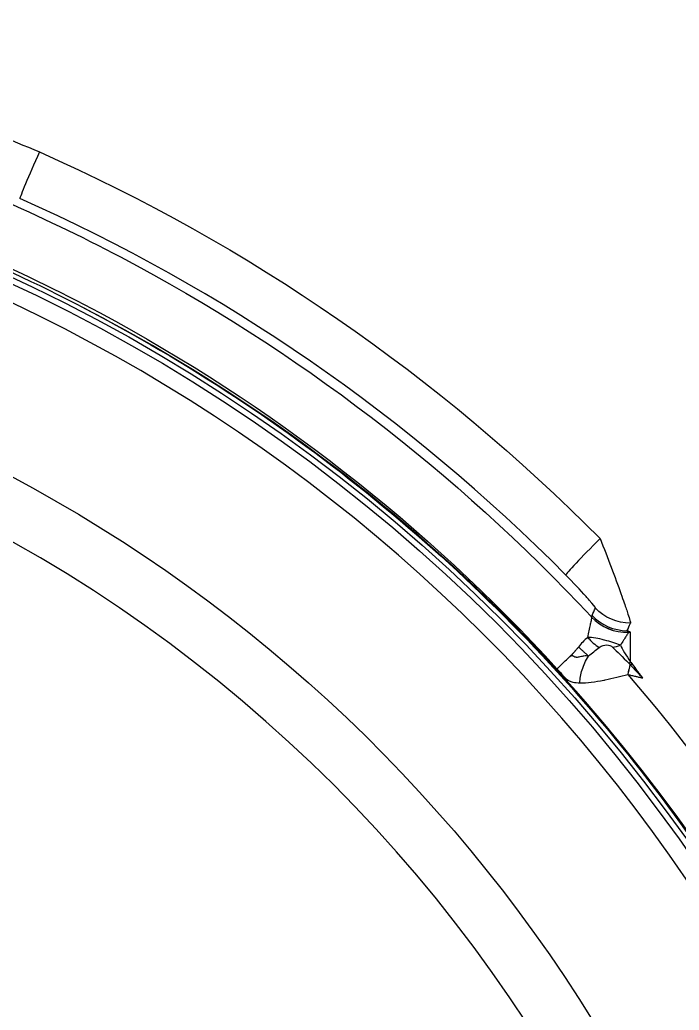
# Model space of a CAD drawing. Header units: millimetres. Extents: x 553637 to 584936, y 5008 to 53898.
# Drawn here: x 560348.4 to 560389.4, y 46782.1 to 46843.7 of the extents above; entities that cross this region are included whole.
import ezdxf

# ---------------------------------------------------------------- set-up
doc = ezdxf.new("R2010")
doc.units = ezdxf.units.MM
doc.header["$LTSCALE"] = 10
doc.header["$MEASUREMENT"] = 0
doc.layers.add('2', color=2, linetype='Continuous')

msp = doc.modelspace()

# ---------------------------------------------------------------- linework, layer by layer
at = {"layer": '2', "extrusion": (-1, 1.31047e-06, 1.33332e-29)}
msp.add_line((560349.659, 46832.022), (560349.659, 46832.022), dxfattribs=at)
at = {"layer": '2', "extrusion": (3.3667e-22, 2.56909e-16, -1)}
for radius, start, end in [(105.993, 95.64794, 174.35101), (105.628, 96.2249, 173.77138), (94.905, 98.09154, 161.16719)]:
    msp.add_arc((-560303.409, 46731.486), radius, start, end, dxfattribs=at)
at = {"layer": '2'}
for radius, start, end in [(104.558, 20.15205, 83.77506), (91.357, 281.87802, 78.12183)]:
    msp.add_arc((560303.409, 46731.486), radius, start, end, dxfattribs=at)
for centre, major_axis, ratio, start_param, end_param in [((560349.659, 46835.307), (-1.215, -2.743), 0.021216, -1.618667, -0.052372), ((560303.428, 46730.891), (81.612, -75.547), 0.999864, 1.527905, 1.900803), ((560384.526, 46811.282), (-2.131, -2.112), 0.037193, 4.675529, 6.230797), ((560386.176, 46808.617), (-2.868, 0.881), 0.99818, 1.051054, 1.908809), ((560383.887, 46806.605), (0.102, -0.043), 0.271431, 0.193526, 0.24692), ((560386.175, 46808.614), (-2.691, 1.327), 0.997892, 1.211175, 2.069396), ((560386.213, 46808.717), (-2.753, 1.194), 0.998373, 1.162295, 1.979298), ((553907.556, 46767.27), (-6520.668, 0.224), 0.052332, 3.254885, 3.255169), ((560723.857, 46427.658), (-338.421, 378.996), 0.001176, 0.069136, 0.07272), ((560384.317, 46805.889), (-1.174, 1.365), 0.452231, 1.613157, 2.173019), ((560385.4, 46806.128), (-1.623, -0.779), 0.755103, 1.164176, 1.447251), ((560386.242, 46802.896), (-0.416, -1.854), 0.011467, 4.315874, 4.661292), ((560386.423, 46804.459), (-1.484, -1.019), 0.321816, 1.2754, 1.35328), ((560386.202, 46803.44), (-0.257, 0.364), 0.562289, -1.558723, -1.481963), ((560386.541, 46804.249), (-1.64, -0.743), 0.310472, 1.34856, 1.431031), ((560386.142, 46803.528), (-0.459, 0.354), 0.636137, -1.938537, -1.697098), ((560386.44, 46803.615), (0.181, -0.225), 0.334597, 1.424528, 1.55916)]:
    msp.add_ellipse(centre, major_axis=major_axis, ratio=ratio, start_param=start_param, end_param=end_param, dxfattribs=at)
at = {"layer": '2', "extrusion": (3.3667e-22, 2.56909e-16, -1)}
for centre, major_axis, ratio, start_param, end_param in [((560303.423, 46731.041), (-83.342, 78.095), 0.999879, -5.048436, -4.67554), ((560391.247, 46793.557), (6.987, -13.382), 0.167053, -3.305373, -3.273387), ((560386.413, 46809.18), (-2.754, 1.191), 0.998374, -1.978418, -1.163175), ((560384.696, 46805.547), (-1.61, -0.058), 0.121072, -3.238498, -3.226519), ((560386.407, 46803.377), (2.579, 0.119), 0.870091, -1.57264, -1.524556), ((560386.26, 46802.892), (-0.441, -1.848), 0.012149, 1.621739, 1.954613), ((560385.807, 46803.35), (0.669, -0.351), 0.777007, -1.19621, -1.03235), ((560386.517, 46804.299), (-1.611, -0.802), 0.315263, 4.868116, 4.949975), ((560302.836, 46730.942), (90.315, 63.185), 0.996862, -0.102355, 0.099296)]:
    msp.add_ellipse(centre, major_axis=major_axis, ratio=ratio, start_param=start_param, end_param=end_param, dxfattribs=at)
at = {"layer": '2'}
for points, knots in [([(560318.9, 46843.672), (560327.161, 46842.687), (560335.824, 46840.676), (560344.19, 46837.623), (560346.028, 46836.952), (560347.853, 46836.231), (560349.659, 46835.464)], [0, 0, 0, 0, 0.81981, 0.81981, 0.81981, 1, 1, 1, 1]), ([(560319.687, 46840.402), (560329.099, 46838.996), (560338.328, 46836.363), (560347.063, 46832.592), (560349.659, 46831.472), (560352.211, 46830.252), (560354.712, 46828.936), (560365.632, 46823.189), (560375.574, 46815.592), (560383.988, 46806.57)], [0, 0, 0, 0, 0.385478, 0.385478, 0.385478, 0.5, 0.5, 0.5, 1, 1, 1, 1]), ([(560352.441, 46825.759), (560346.633, 46828.78), (560340.567, 46831.268), (560328.047, 46835.101), (560321.627, 46836.435), (560315.121, 46837.164)], [0, 0, 0, 0, 1.963941, 1.963941, 3.928223, 3.928223, 3.928223, 3.928223]), ([(560319.147, 46836.82), (560328.246, 46835.455), (560337.166, 46832.899), (560345.604, 46829.241), (560348.252, 46828.093), (560350.853, 46826.838), (560353.398, 46825.479), (560364.054, 46819.787), (560373.722, 46812.259), (560381.856, 46803.336)], [0, 0, 0, 0, 0.3805822, 0.3805822, 0.3805822, 0.5, 0.5, 0.5, 0.9999998, 0.9999998, 0.9999998, 0.9999998]), ([(560352.441, 46825.759), (560358.856, 46822.422), (560364.914, 46818.44), (560376.126, 46809.306), (560381.252, 46804.179), (560390.378, 46792.969), (560394.356, 46786.915), (560401.021, 46774.095), (560403.692, 46767.361), (560405.658, 46760.409)], [0.000002, 0.000002, 0.000002, 0.000002, 2.16922, 2.16922, 4.338393, 4.338393, 6.505824, 6.505824, 8.673254, 8.673254, 8.673254, 8.673254]), ([(560396.333, 46783.275), (560391.532, 46791.84), (560385.539, 46799.736), (560378.583, 46806.665), (560378.224, 46807.022), (560377.862, 46807.377), (560377.499, 46807.729), (560370.08, 46814.91), (560361.609, 46821.005), (560352.441, 46825.759)], [0, 0, 0, 0, 0.29117, 0.29117, 0.29117, 0.3061865, 0.3061865, 0.3061865, 0.612373, 0.612373, 0.612373, 0.612373]), ([(560384.526, 46811.439), (560384.995, 46810.256), (560385.46, 46809.029), (560385.821, 46808.024), (560385.894, 46807.82), (560385.962, 46807.626), (560386.025, 46807.446), (560386.117, 46807.18), (560386.197, 46806.944), (560386.259, 46806.75), (560386.364, 46806.425), (560386.42, 46806.222), (560386.413, 46806.184)], [0, 0, 0, 0, 0.5, 0.5, 0.5, 0.601208, 0.601208, 0.601208, 0.75, 0.75, 0.75, 1, 1, 1, 1]), ([(560384.23, 46807.129), (560384.241, 46807.153), (560384.094, 46807.344), (560383.854, 46807.62), (560383.793, 46807.69), (560383.727, 46807.766), (560383.656, 46807.845), (560383.306, 46808.236), (560382.851, 46808.717), (560382.394, 46809.177)], [0, 0, 0, 0, 0.398797, 0.398797, 0.398797, 0.5, 0.5, 0.5, 1, 1, 1, 1]), ([(560383.989, 46806.568), (560383.989, 46806.566), (560383.989, 46806.564), (560383.99, 46806.562), (560383.99, 46806.561), (560383.99, 46806.56), (560383.99, 46806.559), (560383.99, 46806.557), (560383.99, 46806.555), (560383.99, 46806.551), (560383.991, 46806.55), (560383.991, 46806.549), (560383.991, 46806.548), (560383.991, 46806.544), (560383.991, 46806.54), (560383.99, 46806.526), (560383.989, 46806.518), (560383.989, 46806.507), (560383.986, 46806.485), (560383.984, 46806.47), (560383.981, 46806.449), (560383.977, 46806.424), (560383.975, 46806.413), (560383.973, 46806.402), (560383.971, 46806.391), (560383.958, 46806.317), (560383.939, 46806.221), (560383.916, 46806.115), (560383.915, 46806.107), (560383.913, 46806.1), (560383.912, 46806.092), (560383.863, 46805.861), (560383.804, 46805.59), (560383.75, 46805.301)], [0, 0, 0, 0, 0.199452, 0.199452, 0.199452, 0.25, 0.25, 0.25, 0.375, 0.375, 0.375, 0.39955, 0.39955, 0.39955, 0.5, 0.5, 0.5, 0.5625, 0.5625, 0.5625, 0.606946, 0.606946, 0.606946, 0.625, 0.625, 0.625, 0.741802, 0.741802, 0.741802, 0.75, 0.75, 0.75, 1, 1, 1, 1]), ([(560385.784, 46804.816), (560385.503, 46804.936), (560385.161, 46805.038), (560384.803, 46805.133), (560384.796, 46805.135), (560384.789, 46805.137), (560384.782, 46805.139), (560384.43, 46805.231), (560384.061, 46805.311), (560383.75, 46805.301)], [0.0000227, 0.0000227, 0.0000227, 0.0000227, 0.5, 0.5, 0.5, 0.5095872, 0.5095872, 0.5095872, 1, 1, 1, 1]), ([(560386.299, 46805.621), (560386.298, 46805.62), (560386.298, 46805.619), (560386.297, 46805.617), (560386.297, 46805.617), (560386.297, 46805.617), (560386.296, 46805.617), (560386.296, 46805.616), (560386.295, 46805.614), (560386.294, 46805.612), (560386.293, 46805.611), (560386.292, 46805.609), (560386.29, 46805.607), (560386.29, 46805.606), (560386.289, 46805.604), (560386.287, 46805.602), (560386.286, 46805.599), (560386.284, 46805.596), (560386.281, 46805.59), (560386.277, 46805.585), (560386.272, 46805.577), (560386.262, 46805.563), (560386.253, 46805.549), (560386.24, 46805.528), (560386.222, 46805.5), (560386.203, 46805.471), (560386.181, 46805.436), (560386.156, 46805.396), (560386.121, 46805.341), (560386.081, 46805.28), (560386.04, 46805.216), (560386.022, 46805.188), (560386.004, 46805.16), (560385.985, 46805.131), (560385.922, 46805.033), (560385.854, 46804.927), (560385.784, 46804.816)], [0, 0, 0, 0, 0.223798, 0.223798, 0.223798, 0.25, 0.25, 0.25, 0.375, 0.375, 0.375, 0.44931, 0.44931, 0.44931, 0.5, 0.5, 0.5, 0.563146, 0.563146, 0.563146, 0.625, 0.625, 0.625, 0.685963, 0.685963, 0.685963, 0.75, 0.75, 0.75, 0.837983, 0.837983, 0.837983, 0.875, 0.875, 0.875, 1, 1, 1, 1]), ([(560386.423, 46803.772), (560386.423, 46803.875), (560386.423, 46803.976), (560386.423, 46804.073), (560386.423, 46804.964), (560386.423, 46805.572), (560386.423, 46805.625)], [0, 0, 0, 0, 0.0986719, 0.0986719, 0.0986719, 0.9999973, 0.9999973, 0.9999973, 0.9999973]), ([(560383.183, 46804.699), (560383.18, 46804.695), (560383.145, 46804.654), (560383.103, 46804.605), (560383.097, 46804.599), (560383.092, 46804.592), (560383.086, 46804.585), (560383.047, 46804.541), (560383.004, 46804.493), (560382.962, 46804.445), (560382.95, 46804.431), (560382.938, 46804.418), (560382.926, 46804.404), (560382.891, 46804.365), (560382.858, 46804.327), (560382.829, 46804.296), (560382.823, 46804.29), (560382.818, 46804.284), (560382.812, 46804.278), (560382.8, 46804.265), (560382.79, 46804.254), (560382.783, 46804.247), (560382.781, 46804.245), (560382.779, 46804.243), (560382.777, 46804.241), (560382.774, 46804.238), (560382.771, 46804.235), (560382.766, 46804.231), (560382.763, 46804.227), (560382.757, 46804.221), (560382.749, 46804.214)], [0.0000516, 0.0000516, 0.0000516, 0.0000516, 0.2500516, 0.2500516, 0.2500516, 0.282962, 0.282962, 0.282962, 0.5000516, 0.5000516, 0.5000516, 0.5635171, 0.5635171, 0.5635171, 0.7500516, 0.7500516, 0.7500516, 0.7871829, 0.7871829, 0.7871829, 0.8750516, 0.8750516, 0.8750516, 0.9030433, 0.9030433, 0.9030433, 0.9590454, 0.9590454, 0.9590454, 1, 1, 1, 1]), ([(560383.802, 46804.143), (560383.783, 46804.159), (560383.777, 46804.165), (560383.767, 46804.174), (560383.757, 46804.182), (560383.744, 46804.194), (560383.731, 46804.206), (560383.705, 46804.229), (560383.681, 46804.25), (560383.656, 46804.272), (560383.607, 46804.316), (560383.555, 46804.363), (560383.503, 46804.41), (560383.45, 46804.457), (560383.397, 46804.505), (560383.344, 46804.553), (560383.291, 46804.602), (560383.237, 46804.65), (560383.183, 46804.699)], [0, 0, 0, 0, 0.0609075, 0.0609075, 0.0609075, 0.1234075, 0.1234075, 0.1234075, 0.2484075, 0.2484075, 0.2484075, 0.4984075, 0.4984075, 0.4984075, 0.7484075, 0.7484075, 0.7484075, 0.9984075, 0.9984075, 0.9984075, 0.9984075]), ([(560384.473, 46804.679), (560384.626, 46804.787), (560384.786, 46804.842), (560384.934, 46804.837), (560385.083, 46804.832), (560385.213, 46804.778), (560385.298, 46804.694)], [0.0000045, 0.0000045, 0.0000045, 0.0000045, 0.5, 0.5, 0.5, 0.9999809, 0.9999809, 0.9999809, 0.9999809]), ([(560381.856, 46803.336), (560381.894, 46803.383), (560381.987, 46803.483), (560382.126, 46803.619), (560382.144, 46803.637), (560382.163, 46803.655), (560382.182, 46803.674), (560382.255, 46803.745), (560382.337, 46803.824), (560382.427, 46803.91), (560382.487, 46803.967), (560382.551, 46804.027), (560382.617, 46804.09)], [0.0000317, 0.0000317, 0.0000317, 0.0000317, 0.5153044, 0.5153044, 0.5153044, 0.5822797, 0.5822797, 0.5822797, 0.8325072, 0.8325072, 0.8325072, 1, 1, 1, 1]), ([(560382.749, 46804.214), (560382.746, 46804.211), (560382.742, 46804.208), (560382.739, 46804.205), (560382.721, 46804.188), (560382.7, 46804.168), (560382.679, 46804.148), (560382.658, 46804.128), (560382.637, 46804.109), (560382.617, 46804.09)], [0.00031, 0.00031, 0.00031, 0.00031, 0.0874148, 0.0874148, 0.0874148, 0.5438951, 0.5438951, 0.5438951, 1, 1, 1, 1]), ([(560382.617, 46804.09), (560382.627, 46804.096), (560382.637, 46804.104), (560382.647, 46804.112), (560382.65, 46804.115), (560382.653, 46804.117), (560382.656, 46804.12), (560382.661, 46804.124), (560382.665, 46804.128), (560382.669, 46804.131), (560382.674, 46804.135), (560382.678, 46804.139), (560382.683, 46804.143), (560382.694, 46804.152), (560382.706, 46804.16), (560382.718, 46804.167), (560382.725, 46804.17), (560382.732, 46804.173), (560382.739, 46804.176), (560382.745, 46804.178), (560382.752, 46804.179), (560382.76, 46804.18), (560382.767, 46804.181), (560382.774, 46804.182), (560382.781, 46804.182), (560382.785, 46804.182), (560382.79, 46804.181), (560382.795, 46804.18), (560382.801, 46804.179), (560382.808, 46804.177), (560382.814, 46804.174), (560382.821, 46804.172), (560382.827, 46804.169), (560382.833, 46804.165), (560382.839, 46804.162), (560382.844, 46804.158), (560382.85, 46804.154), (560382.858, 46804.148), (560382.866, 46804.142), (560382.874, 46804.137), (560382.878, 46804.134), (560382.881, 46804.132), (560382.885, 46804.13), (560382.896, 46804.123), (560382.908, 46804.116), (560382.921, 46804.111), (560382.933, 46804.106), (560382.946, 46804.101), (560382.959, 46804.097), (560382.969, 46804.094), (560382.98, 46804.091), (560382.99, 46804.089), (560383.006, 46804.086), (560383.022, 46804.084), (560383.037, 46804.083), (560383.089, 46804.079), (560383.14, 46804.083), (560383.191, 46804.091), (560383.202, 46804.093), (560383.212, 46804.095), (560383.223, 46804.097), (560383.315, 46804.114), (560383.407, 46804.141), (560383.501, 46804.158), (560383.505, 46804.158), (560383.509, 46804.159), (560383.513, 46804.16), (560383.614, 46804.177), (560383.718, 46804.18), (560383.803, 46804.142)], [0.0000264, 0.0000264, 0.0000264, 0.0000264, 0.0315832, 0.0315832, 0.0315832, 0.0421262, 0.0421262, 0.0421262, 0.0561834, 0.0561834, 0.0561834, 0.070977, 0.070977, 0.070977, 0.1061564, 0.1061564, 0.1061564, 0.1249544, 0.1249544, 0.1249544, 0.1426652, 0.1426652, 0.1426652, 0.1603759, 0.1603759, 0.1603759, 0.172183, 0.172183, 0.172183, 0.1874544, 0.1874544, 0.1874544, 0.2030794, 0.2030794, 0.2030794, 0.2187044, 0.2187044, 0.2187044, 0.2403447, 0.2403447, 0.2403447, 0.2499544, 0.2499544, 0.2499544, 0.2812044, 0.2812044, 0.2812044, 0.3124544, 0.3124544, 0.3124544, 0.3374653, 0.3374653, 0.3374653, 0.3749544, 0.3749544, 0.3749544, 0.4999544, 0.4999544, 0.4999544, 0.5263314, 0.5263314, 0.5263314, 0.7499544, 0.7499544, 0.7499544, 0.7597466, 0.7597466, 0.7597466, 0.9999281, 0.9999281, 0.9999281, 0.9999281]), ([(560383.272, 46802.476), (560383.265, 46802.74), (560383.318, 46803.015), (560383.408, 46803.295), (560383.499, 46803.575), (560383.629, 46803.861), (560383.803, 46804.141)], [0.0001033, 0.0001033, 0.0001033, 0.0001033, 0.5001033, 0.5001033, 0.5001033, 1, 1, 1, 1]), ([(560386.404, 46803.589), (560386.531, 46803.456), (560386.662, 46803.319), (560386.789, 46803.186), (560386.853, 46803.12), (560386.915, 46803.054), (560386.983, 46802.983), (560387.051, 46802.912), (560387.124, 46802.835), (560387.172, 46802.786)], [0, 0, 0, 0, 0.5, 0.5, 0.5, 0.75, 0.75, 0.75, 1, 1, 1, 1]), ([(560387.172, 46802.786), (560387.156, 46802.806), (560387.135, 46802.835), (560387.114, 46802.863), (560387.101, 46802.881), (560387.088, 46802.898), (560387.075, 46802.915), (560387.055, 46802.942), (560387.035, 46802.969), (560387.014, 46802.997), (560386.997, 46803.021), (560386.98, 46803.043), (560386.964, 46803.065), (560386.926, 46803.116), (560386.89, 46803.165), (560386.853, 46803.215), (560386.749, 46803.356), (560386.642, 46803.502), (560386.541, 46803.641)], [0, 0, 0, 0, 0.09753, 0.09753, 0.09753, 0.157763, 0.157763, 0.157763, 0.25, 0.25, 0.25, 0.325921, 0.325921, 0.325921, 0.5, 0.5, 0.5, 1, 1, 1, 1]), ([(560381.856, 46803.336), (560381.909, 46803.277), (560381.962, 46803.219), (560382.015, 46803.161), (560382.044, 46803.129), (560382.073, 46803.097), (560382.101, 46803.066), (560382.137, 46803.026), (560382.173, 46802.987), (560382.208, 46802.947), (560382.249, 46802.902), (560382.29, 46802.856), (560382.331, 46802.811)], [0, 0, 0, 0, 0.3345349, 0.3345349, 0.3345349, 0.5151387, 0.5151387, 0.5151387, 0.7413238, 0.7413238, 0.7413238, 0.9999769, 0.9999769, 0.9999769, 0.9999769]), ([(560383.272, 46802.476), (560383.707, 46802.464), (560384.23, 46802.542), (560384.749, 46802.645), (560384.778, 46802.651), (560384.808, 46802.657), (560384.838, 46802.663), (560385.327, 46802.763), (560385.804, 46802.882), (560386.242, 46802.995)], [0, 0, 0, 0, 0.5, 0.5, 0.5, 0.528896, 0.528896, 0.528896, 1, 1, 1, 1]), ([(560386.26, 46802.991), (560386.328, 46802.975), (560386.397, 46802.959), (560386.476, 46802.941), (560386.555, 46802.922), (560386.644, 46802.902), (560386.717, 46802.886), (560386.79, 46802.869), (560386.847, 46802.857), (560386.92, 46802.841), (560386.992, 46802.825), (560387.079, 46802.806), (560387.172, 46802.786)], [0.0000493, 0.0000493, 0.0000493, 0.0000493, 0.25, 0.25, 0.25, 0.5, 0.5, 0.5, 0.75, 0.75, 0.75, 1, 1, 1, 1]), ([(560382.604, 46802.608), (560382.677, 46802.574), (560382.749, 46802.548), (560382.824, 46802.529), (560382.965, 46802.493), (560383.113, 46802.48), (560383.272, 46802.476)], [0, 0, 0, 0, 0.3449847, 0.3449847, 0.3449847, 0.999983, 0.999983, 0.999983, 0.999983])]:
    msp.add_open_spline(points, degree=3, knots=knots, dxfattribs=at)
for points in [[(560384.026, 46806.67), (560384.094, 46806.823), (560384.162, 46806.976), (560384.23, 46807.129)], [(560386.213, 46805.721), (560386.28, 46805.876), (560386.346, 46806.03), (560386.413, 46806.184)], [(560383.75, 46805.301), (560383.538, 46805.125), (560383.345, 46804.91), (560383.183, 46804.7)], [(560385.299, 46804.694), (560385.574, 46804.423), (560385.925, 46804.08), (560386.305, 46803.705)], [(560385.784, 46804.816), (560385.908, 46804.558), (560386.137, 46804.189), (560386.423, 46803.772)], [(560383.803, 46804.142), (560384.008, 46804.321), (560384.24, 46804.511), (560384.473, 46804.679)], [(560386.242, 46802.995), (560386.248, 46802.994), (560386.254, 46802.993), (560386.26, 46802.991)], [(560382.331, 46802.811), (560382.397, 46802.737), (560382.464, 46802.686), (560382.53, 46802.648)], [(560382.53, 46802.648), (560382.555, 46802.633), (560382.58, 46802.62), (560382.604, 46802.608)]]:
    msp.add_open_spline(points, degree=3, dxfattribs=at)

doc.saveas('drawing.dxf')
